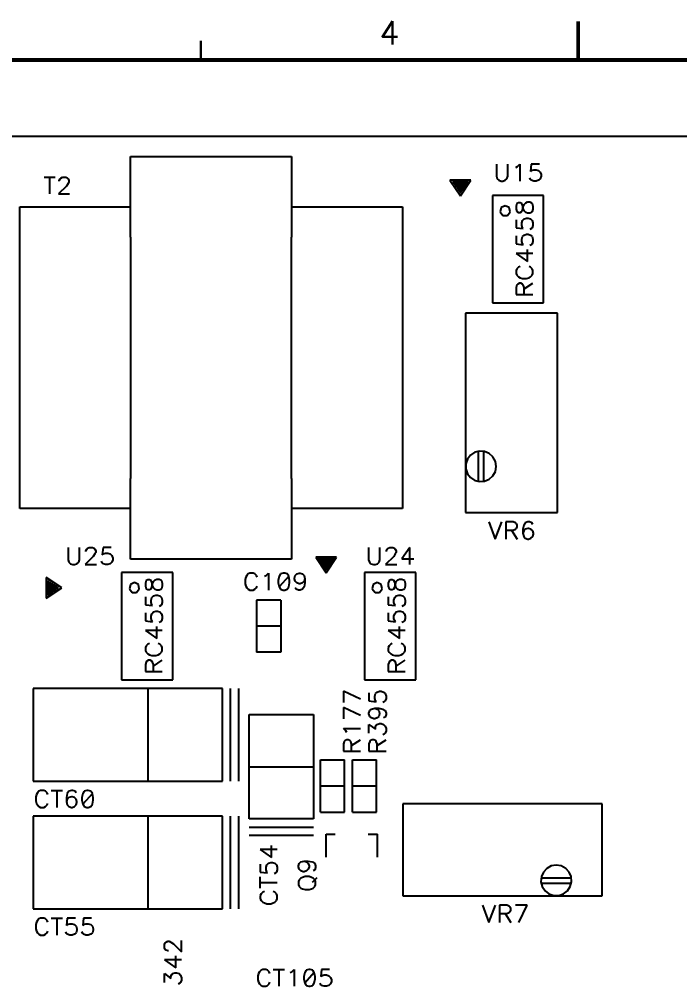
# Model space of a CAD drawing. Extents: x 295 to 953, y 10 to 290.
# Drawn here: x 614.8 to 700.1, y 165.2 to 290.2 of the extents above; entities that cross this region are included whole.
import ezdxf
from ezdxf.enums import TextEntityAlignment as Align

# ---------------------------------------------------------------- set-up
doc = ezdxf.new("R2010")
doc.units = 0
doc.header["$LTSCALE"] = 5
doc.header["$MEASUREMENT"] = 0
doc.layers.get('0').update_dxf_attribs({"linetype": 'CONTINUOUS', "lineweight": 25})
for name, color, linetype in [('DV-DPO-A6_TSK', 14, 'CONTINUOUS'), ('문자', 4, 'CONTINUOUS'), ('테두리', 3, 'CONTINUOUS')]:
    doc.layers.add(name, color=color, linetype=linetype)
doc.styles.get("Standard").update_dxf_attribs({"font": 'simplex.shx'})

# ---------------------------------------------------------------- blocks, each defined once
blk = doc.blocks.new('C')
at = {"layer": '테두리'}
for points, const_width in [([(210, 290), (210, 285)], 0.5), ([(161.25, 287.5), (161.25, 285)], 0.3), ([(15, 285), (15, 15), (405, 15), (405, 285), (15, 285)], 0.5)]:
    blk.add_lwpolyline(points, dxfattribs=dict(at, const_width=const_width))
at = {"layer": '문자'}
blk.add_text('4', height=3, dxfattribs=at).set_placement((185.62, 288.5), align=Align.MIDDLE)

msp = doc.modelspace()

# ---------------------------------------------------------------- linework, layer by layer
at = {"layer": 'DV-DPO-A6_TSK', "color": 7}
for p, q in [((843.88, 275.1), (529.28, 275.1)), ((629.17, 272.53), (649.96, 272.53)), ((629.17, 262.13), (629.17, 272.53)), ((649.96, 272.53), (649.96, 262.13)), ((676.41, 271.56), (676.41, 269.98)), ((677.88, 269.98), (677.88, 271.56)), ((679.14, 271.24), (679.45, 271.56)), ((679.45, 271.56), (679.45, 269.35)), ((680.92, 271.56), (680.82, 270.61)), ((681.97, 271.56), (680.92, 271.56)), ((678.93, 271.13), (679.14, 271.24)), ((680.82, 270.61), (680.92, 270.72)), ((680.92, 270.72), (681.23, 270.82)), ((681.23, 270.82), (681.55, 270.82)), ((681.55, 270.82), (681.86, 270.72)), ((681.86, 270.72), (682.07, 270.51)), ((682.07, 270.51), (682.18, 270.19)), ((682.18, 270.19), (682.18, 269.98)), ((618, 269.86), (619.45, 269.86)), ((618.72, 269.86), (618.72, 267.69)), ((619.96, 269.44), (620.06, 269.65)), ((619.96, 269.34), (619.96, 269.44)), ((620.06, 269.65), (620.17, 269.75)), ((620.17, 269.75), (620.37, 269.86)), ((620.37, 269.86), (620.79, 269.86)), ((620.79, 269.86), (620.99, 269.75)), ((621.1, 269.03), (620.89, 268.72)), ((620.99, 269.75), (621.1, 269.65)), ((621.1, 269.65), (621.2, 269.44)), ((621.2, 269.24), (621.1, 269.03)), ((621.2, 269.44), (621.2, 269.24)), ((673.11, 269.48), (670.42, 269.48)), ((670.42, 269.48), (671.76, 267.47)), ((670.74, 269.29), (672.78, 269.29)), ((670.85, 269.14), (672.68, 269.14)), ((670.95, 268.99), (672.58, 268.99)), ((671.76, 267.47), (673.11, 269.48)), ((676.41, 269.98), (676.52, 269.67)), ((676.52, 269.67), (676.72, 269.46)), ((676.72, 269.46), (677.04, 269.35)), ((677.04, 269.35), (677.25, 269.35)), ((677.25, 269.35), (677.56, 269.46)), ((677.56, 269.46), (677.77, 269.67)), ((677.77, 269.67), (677.88, 269.98)), ((680.82, 269.56), (680.71, 269.77)), ((680.92, 269.46), (680.82, 269.56)), ((681.23, 269.35), (680.92, 269.46)), ((681.55, 269.35), (681.23, 269.35)), ((681.86, 269.46), (681.55, 269.35)), ((682.07, 269.67), (681.86, 269.46)), ((682.18, 269.98), (682.07, 269.67)), ((620.89, 268.72), (619.86, 267.69)), ((619.86, 267.69), (621.3, 267.69)), ((671.05, 268.84), (672.47, 268.84)), ((671.15, 268.68), (672.37, 268.68)), ((671.25, 268.53), (672.27, 268.53)), ((671.36, 268.38), (672.17, 268.38)), ((671.45, 268.23), (672.07, 268.23)), ((671.56, 268.08), (671.96, 268.08)), ((671.66, 267.92), (671.86, 267.92)), ((675.89, 267.5), (675.89, 255.61)), ((682.5, 267.5), (675.89, 267.5)), ((679.06, 266.45), (678.96, 266.13)), ((679.27, 266.55), (679.06, 266.45)), ((679.48, 266.55), (679.27, 266.55)), ((679.69, 266.45), (679.48, 266.55)), ((679.8, 266.24), (679.69, 266.45)), ((680, 266.35), (680.21, 266.55)), ((680.21, 266.55), (680.42, 266.66)), ((680.42, 266.66), (680.73, 266.66)), ((680.73, 266.66), (680.94, 266.55)), ((680.94, 266.55), (681.04, 266.45)), ((681.04, 266.45), (681.14, 266.13)), ((682.5, 253.63), (682.5, 267.5)), ((614.86, 266.04), (629.17, 266.04)), ((614.86, 227.04), (614.86, 266.04)), ((649.96, 266.04), (664.27, 266.04)), ((664.27, 266.04), (664.27, 227.04)), ((677.02, 265.94), (676.9, 265.38)), ((676.9, 265.38), (677.25, 264.93)), ((677.54, 266.18), (677.02, 265.94)), ((678.06, 265.94), (677.54, 266.18)), ((677.83, 264.93), (678.18, 265.38)), ((678.18, 265.38), (678.06, 265.94)), ((678.96, 266.13), (678.96, 265.72)), ((678.96, 265.72), (679.06, 265.41)), ((679.06, 265.41), (679.27, 265.3)), ((679.27, 265.3), (679.48, 265.3)), ((679.48, 265.3), (679.69, 265.41)), ((679.69, 265.41), (679.8, 265.61)), ((679.89, 265.82), (679.8, 266.24)), ((679.8, 265.61), (679.89, 266.03)), ((679.89, 266.03), (680, 266.35)), ((680, 265.51), (679.89, 265.82)), ((680.21, 265.3), (680, 265.51)), ((680.42, 265.2), (680.21, 265.3)), ((680.73, 265.2), (680.42, 265.2)), ((680.94, 265.3), (680.73, 265.2)), ((681.04, 265.41), (680.94, 265.3)), ((681.14, 265.72), (681.04, 265.41)), ((681.14, 266.13), (681.14, 265.72)), ((677.25, 264.93), (677.83, 264.93)), ((678.96, 264.37), (678.96, 263.33)), ((679.69, 263.95), (679.8, 264.27)), ((679.69, 263.64), (679.69, 263.95)), ((679.8, 264.27), (680, 264.47)), ((680, 264.47), (680.31, 264.58)), ((680.31, 264.58), (680.52, 264.58)), ((680.52, 264.58), (680.83, 264.47)), ((680.83, 264.47), (681.04, 264.27)), ((681.04, 264.27), (681.14, 263.95)), ((681.14, 263.95), (681.14, 263.64)), ((678.96, 263.33), (679.89, 263.22)), ((679.8, 263.33), (679.69, 263.64)), ((679.89, 263.22), (679.8, 263.33)), ((680.94, 263.22), (680.73, 263.12)), ((681.04, 263.33), (680.94, 263.22)), ((681.14, 263.64), (681.04, 263.33)), ((629.17, 262.13), (629.17, 230.94)), ((649.96, 230.94), (649.96, 262.13)), ((678.96, 262.28), (678.96, 261.25)), ((679.69, 261.87), (679.8, 262.18)), ((679.69, 261.56), (679.69, 261.87)), ((679.8, 261.25), (679.69, 261.56)), ((679.8, 262.18), (680, 262.39)), ((680, 262.39), (680.31, 262.5)), ((680.31, 262.5), (680.52, 262.5)), ((680.52, 262.5), (680.83, 262.39)), ((680.83, 262.39), (681.04, 262.18)), ((681.04, 262.18), (681.14, 261.87)), ((681.14, 261.56), (681.04, 261.25)), ((681.14, 261.87), (681.14, 261.56)), ((678.96, 261.25), (679.89, 261.14)), ((679.89, 261.14), (679.8, 261.25)), ((680.42, 258.96), (680.42, 260.51)), ((680.94, 261.14), (680.73, 261.04)), ((681.04, 261.25), (680.94, 261.14)), ((681.14, 260), (678.96, 260)), ((678.96, 260), (680.42, 258.96)), ((679.06, 258.02), (678.96, 257.81)), ((678.96, 257.81), (678.96, 257.4)), ((679.27, 258.23), (679.06, 258.02)), ((679.48, 258.34), (679.27, 258.23)), ((680.83, 258.23), (680.63, 258.34)), ((681.04, 258.02), (680.83, 258.23)), ((681.14, 257.81), (681.04, 258.02)), ((681.14, 257.4), (681.14, 257.81)), ((678.96, 257.4), (679.06, 257.19)), ((679.06, 257.19), (679.27, 256.98)), ((679.27, 256.98), (679.48, 256.88)), ((679.48, 256.88), (679.8, 256.77)), ((679.8, 256.77), (680.31, 256.77)), ((680.31, 256.77), (680.63, 256.88)), ((680.63, 256.88), (680.83, 256.98)), ((680.83, 256.98), (681.04, 257.19)), ((681.04, 257.19), (681.14, 257.4)), ((675.89, 255.61), (675.89, 253.63)), ((679.06, 255.94), (678.96, 255.63)), ((678.96, 255.63), (678.96, 254.69)), ((679.17, 256.04), (679.06, 255.94)), ((679.38, 256.15), (679.17, 256.04)), ((679.58, 256.15), (679.38, 256.15)), ((679.8, 256.04), (679.58, 256.15)), ((679.89, 255.94), (679.8, 256.04)), ((680, 255.63), (679.89, 255.94)), ((680, 255.42), (681.14, 256.15)), ((680, 254.69), (680, 255.63)), ((678.96, 254.69), (681.14, 254.69)), ((675.89, 253.63), (682.5, 253.63)), ((684.31, 252.31), (672.43, 252.31)), ((672.43, 252.31), (672.43, 226.56)), ((684.31, 226.56), (684.31, 252.31)), ((673.06, 233.96), (672.66, 233.45)), ((673.61, 234.32), (673.06, 233.96)), ((674.24, 234.48), (673.61, 234.32)), ((674.08, 234.48), (674.08, 230.52)), ((674.89, 234.42), (674.24, 234.48)), ((674.74, 234.48), (674.74, 230.52)), ((675.49, 234.16), (674.89, 234.42)), ((675.96, 233.72), (675.49, 234.16)), ((672.66, 233.45), (672.45, 232.83)), ((672.45, 232.83), (672.45, 232.18)), ((676.28, 233.15), (675.96, 233.72)), ((676.39, 232.5), (676.28, 233.15)), ((672.45, 232.18), (672.66, 231.56)), ((672.66, 231.56), (673.06, 231.05)), ((675.96, 231.29), (676.28, 231.86)), ((676.28, 231.86), (676.39, 232.5)), ((629.17, 220.53), (629.17, 230.94)), ((649.96, 230.94), (649.96, 220.53)), ((673.06, 231.05), (673.61, 230.69)), ((673.61, 230.69), (674.24, 230.53)), ((674.24, 230.53), (674.89, 230.58)), ((674.89, 230.58), (675.49, 230.84)), ((675.49, 230.84), (675.96, 231.29)), ((629.17, 227.04), (614.86, 227.04)), ((664.27, 227.04), (649.96, 227.04)), ((672.43, 226.56), (684.31, 226.56)), ((675.42, 225.33), (676.27, 223.12)), ((676.27, 223.12), (677.11, 225.33)), ((678.57, 225.33), (677.63, 225.33)), ((677.63, 225.33), (677.63, 223.12)), ((678.89, 225.22), (678.57, 225.33)), ((679, 225.12), (678.89, 225.22)), ((680.15, 225.22), (679.94, 224.91)), ((680.46, 225.33), (680.15, 225.22)), ((680.67, 225.33), (680.46, 225.33)), ((680.99, 225.22), (680.67, 225.33)), ((681.1, 225.01), (680.99, 225.22)), ((677.63, 224.28), (678.57, 224.28)), ((678.36, 224.28), (679.1, 223.12)), ((678.57, 224.28), (678.89, 224.38)), ((678.89, 224.38), (679, 224.49)), ((679.1, 224.91), (679, 225.12)), ((679, 224.49), (679.1, 224.7)), ((679.1, 224.7), (679.1, 224.91)), ((679.94, 224.91), (679.83, 224.38)), ((679.83, 224.38), (679.83, 223.86)), ((679.94, 224.17), (679.83, 223.86)), ((680.15, 224.38), (679.94, 224.17)), ((680.46, 224.49), (680.15, 224.38)), ((680.57, 224.49), (680.46, 224.49)), ((680.88, 224.38), (680.57, 224.49)), ((681.1, 224.17), (680.88, 224.38)), ((681.2, 223.86), (681.1, 224.17)), ((679.83, 223.86), (679.94, 223.44)), ((679.94, 223.44), (680.15, 223.23)), ((680.15, 223.23), (680.46, 223.12)), ((680.46, 223.12), (680.57, 223.12)), ((680.57, 223.12), (680.88, 223.23)), ((680.88, 223.23), (681.1, 223.44)), ((681.1, 223.44), (681.2, 223.76)), ((681.2, 223.76), (681.2, 223.86)), ((621.11, 222.03), (621.11, 220.45)), ((622.57, 220.45), (622.57, 222.03)), ((623.41, 221.6), (623.52, 221.82)), ((623.41, 221.5), (623.41, 221.6)), ((623.52, 221.82), (623.62, 221.92)), ((623.62, 221.92), (623.83, 222.03)), ((623.83, 222.03), (624.25, 222.03)), ((624.25, 222.03), (624.46, 221.92)), ((624.46, 221.92), (624.57, 221.82)), ((624.57, 221.82), (624.67, 221.6)), ((624.67, 221.6), (624.67, 221.39)), ((625.62, 222.03), (625.51, 221.08)), ((626.66, 222.03), (625.62, 222.03)), ((659.9, 222.03), (659.9, 220.45)), ((661.37, 220.45), (661.37, 222.03)), ((662.21, 221.6), (662.31, 221.82)), ((662.21, 221.5), (662.21, 221.6)), ((662.31, 221.82), (662.42, 221.92)), ((662.42, 221.92), (662.63, 222.03)), ((662.63, 222.03), (663.05, 222.03)), ((663.05, 222.03), (663.26, 221.92)), ((663.26, 221.92), (663.36, 221.82)), ((663.36, 221.82), (663.47, 221.6)), ((663.47, 221.6), (663.47, 221.39)), ((665.25, 222.03), (664.2, 220.55)), ((665.25, 219.82), (665.25, 222.03)), ((621.11, 220.45), (621.21, 220.14)), ((622.47, 220.14), (622.57, 220.45)), ((624.35, 220.87), (623.3, 219.82)), ((624.57, 221.19), (624.35, 220.87)), ((624.67, 221.39), (624.57, 221.19)), ((625.51, 220.03), (625.4, 220.24)), ((625.51, 221.08), (625.62, 221.19)), ((625.62, 221.19), (625.93, 221.29)), ((625.93, 221.29), (626.24, 221.29)), ((626.24, 221.29), (626.55, 221.19)), ((626.55, 221.19), (626.77, 220.98)), ((626.77, 220.98), (626.87, 220.66)), ((626.87, 220.45), (626.77, 220.14)), ((626.87, 220.66), (626.87, 220.45)), ((649.96, 220.53), (629.17, 220.53)), ((655.77, 220.78), (653.08, 220.78)), ((653.08, 220.78), (654.42, 218.76)), ((653.41, 220.59), (655.45, 220.59)), ((653.51, 220.44), (655.34, 220.44)), ((653.61, 220.28), (655.24, 220.28)), ((654.42, 218.76), (655.77, 220.78)), ((659.9, 220.45), (660.01, 220.14)), ((661.26, 220.14), (661.37, 220.45)), ((663.15, 220.87), (662.1, 219.82)), ((663.36, 221.19), (663.15, 220.87)), ((663.47, 221.39), (663.36, 221.19)), ((664.2, 220.55), (665.77, 220.55)), ((621.21, 220.14), (621.42, 219.93)), ((621.42, 219.93), (621.73, 219.82)), ((621.73, 219.82), (621.94, 219.82)), ((621.94, 219.82), (622.25, 219.93)), ((622.25, 219.93), (622.47, 220.14)), ((623.3, 219.82), (624.77, 219.82)), ((625.62, 219.93), (625.51, 220.03)), ((625.93, 219.82), (625.62, 219.93)), ((626.24, 219.82), (625.93, 219.82)), ((626.55, 219.93), (626.24, 219.82)), ((626.77, 220.14), (626.55, 219.93)), ((653.72, 220.13), (655.14, 220.13)), ((653.82, 219.98), (655.04, 219.98)), ((653.91, 219.83), (654.94, 219.83)), ((654.02, 219.68), (654.83, 219.68)), ((654.12, 219.52), (654.73, 219.52)), ((654.22, 219.37), (654.63, 219.37)), ((654.32, 219.22), (654.53, 219.22)), ((660.01, 220.14), (660.21, 219.93)), ((660.21, 219.93), (660.53, 219.82)), ((660.53, 219.82), (660.74, 219.82)), ((660.74, 219.82), (661.05, 219.93)), ((661.05, 219.93), (661.26, 220.14)), ((662.1, 219.82), (663.57, 219.82)), ((618.27, 218.16), (618.27, 215.48)), ((620.28, 216.82), (618.27, 218.16)), ((618.44, 217.84), (618.46, 217.84)), ((618.44, 217.68), (618.7, 217.68)), ((628.01, 218.8), (628.01, 206.91)), ((634.62, 218.8), (628.01, 218.8)), ((631.18, 217.74), (631.08, 217.43)), ((631.39, 217.85), (631.18, 217.74)), ((631.6, 217.85), (631.39, 217.85)), ((631.81, 217.74), (631.6, 217.85)), ((631.92, 217.54), (631.81, 217.74)), ((632.12, 217.64), (632.33, 217.85)), ((632.33, 217.85), (632.54, 217.95)), ((632.54, 217.95), (632.85, 217.95)), ((632.85, 217.95), (633.06, 217.85)), ((633.06, 217.85), (633.16, 217.74)), ((633.16, 217.74), (633.26, 217.43)), ((634.62, 204.93), (634.62, 218.8)), ((644.06, 218.19), (643.96, 217.87)), ((643.96, 217.87), (643.96, 217.35)), ((644.17, 218.4), (644.06, 218.19)), ((644.37, 218.61), (644.17, 218.4)), ((644.58, 218.71), (644.37, 218.61)), ((645, 218.71), (644.58, 218.71)), ((645.21, 218.61), (645, 218.71)), ((645.42, 218.4), (645.21, 218.61)), ((645.52, 218.19), (645.42, 218.4)), ((646.46, 218.3), (646.67, 218.4)), ((646.67, 218.4), (646.99, 218.71)), ((646.99, 218.71), (646.99, 216.52)), ((648.35, 218.3), (648.24, 217.77)), ((648.24, 217.77), (648.24, 217.46)), ((648.55, 218.61), (648.35, 218.3)), ((649.6, 218.3), (648.35, 216.94)), ((648.87, 218.71), (648.55, 218.61)), ((649.07, 218.71), (648.87, 218.71)), ((649.39, 218.61), (649.07, 218.71)), ((649.6, 218.3), (649.39, 218.61)), ((649.7, 217.77), (649.6, 218.3)), ((649.7, 217.46), (649.7, 217.77)), ((650.33, 218.08), (650.43, 218.4)), ((650.33, 217.98), (650.33, 218.08)), ((650.43, 217.67), (650.33, 217.98)), ((650.43, 218.4), (650.65, 218.61)), ((650.65, 217.46), (650.43, 217.67)), ((650.65, 218.61), (650.96, 218.71)), ((650.96, 218.71), (651.06, 218.71)), ((651.06, 218.71), (651.37, 218.61)), ((651.37, 218.61), (651.58, 218.4)), ((651.58, 217.67), (651.37, 217.46)), ((651.58, 218.4), (651.69, 217.98)), ((651.69, 217.98), (651.58, 217.67)), ((651.69, 217.98), (651.69, 217.46)), ((659.38, 218.8), (659.38, 206.91)), ((665.99, 218.8), (659.38, 218.8)), ((662.55, 217.74), (662.45, 217.43)), ((662.76, 217.85), (662.55, 217.74)), ((662.97, 217.85), (662.76, 217.85)), ((663.18, 217.74), (662.97, 217.85)), ((663.29, 217.54), (663.18, 217.74)), ((663.49, 217.64), (663.7, 217.85)), ((663.7, 217.85), (663.91, 217.95)), ((663.91, 217.95), (664.22, 217.95)), ((664.22, 217.95), (664.43, 217.85)), ((664.43, 217.85), (664.53, 217.74)), ((664.53, 217.74), (664.63, 217.43)), ((665.99, 204.93), (665.99, 218.8)), ((618.27, 215.48), (620.28, 216.82)), ((618.44, 217.52), (618.93, 217.52)), ((618.44, 217.36), (619.16, 217.36)), ((618.44, 217.21), (619.4, 217.21)), ((618.44, 217.05), (619.64, 217.05)), ((618.44, 216.89), (619.88, 216.89)), ((618.44, 216.73), (619.86, 216.73)), ((618.44, 216.57), (619.62, 216.57)), ((618.44, 216.41), (619.38, 216.41)), ((629.14, 217.23), (629.02, 216.67)), ((629.02, 216.67), (629.37, 216.22)), ((629.66, 217.48), (629.14, 217.23)), ((630.18, 217.23), (629.66, 217.48)), ((629.95, 216.22), (630.3, 216.67)), ((630.3, 216.67), (630.18, 217.23)), ((631.08, 217.43), (631.08, 217.01)), ((631.08, 217.01), (631.18, 216.7)), ((631.18, 216.7), (631.39, 216.6)), ((631.39, 216.6), (631.6, 216.6)), ((631.6, 216.6), (631.81, 216.7)), ((631.81, 216.7), (631.92, 216.91)), ((632.02, 217.12), (631.92, 217.54)), ((631.92, 216.91), (632.02, 217.32)), ((632.02, 217.32), (632.12, 217.64)), ((632.12, 216.81), (632.02, 217.12)), ((632.33, 216.6), (632.12, 216.81)), ((632.54, 216.49), (632.33, 216.6)), ((632.85, 216.49), (632.54, 216.49)), ((633.06, 216.6), (632.85, 216.49)), ((633.16, 216.7), (633.06, 216.6)), ((633.26, 217.01), (633.16, 216.7)), ((633.26, 217.43), (633.26, 217.01)), ((643.96, 217.35), (644.06, 217.04)), ((644.06, 217.04), (644.17, 216.83)), ((644.17, 216.83), (644.37, 216.62)), ((644.37, 216.62), (644.58, 216.52)), ((644.58, 216.52), (645, 216.52)), ((645, 216.52), (645.21, 216.62)), ((645.21, 216.62), (645.42, 216.83)), ((645.42, 216.83), (645.52, 217.04)), ((648.24, 217.46), (648.35, 216.94)), ((648.35, 216.94), (648.55, 216.62)), ((648.55, 216.62), (648.87, 216.52)), ((648.87, 216.52), (649.07, 216.52)), ((649.07, 216.52), (649.39, 216.62)), ((649.39, 216.62), (649.6, 216.94)), ((649.6, 216.94), (649.7, 217.46)), ((650.54, 216.62), (650.43, 216.83)), ((650.85, 216.52), (650.54, 216.62)), ((650.96, 217.35), (650.65, 217.46)), ((651.06, 216.52), (650.85, 216.52)), ((651.06, 217.35), (650.96, 217.35)), ((651.37, 217.46), (651.06, 217.35)), ((651.37, 216.62), (651.06, 216.52)), ((651.58, 216.94), (651.37, 216.62)), ((651.69, 217.46), (651.58, 216.94)), ((660.51, 217.23), (660.39, 216.67)), ((660.39, 216.67), (660.74, 216.22)), ((661.03, 217.48), (660.51, 217.23)), ((661.55, 217.23), (661.03, 217.48)), ((661.32, 216.22), (661.67, 216.67)), ((661.67, 216.67), (661.55, 217.23)), ((662.45, 217.43), (662.45, 217.01)), ((662.45, 217.01), (662.55, 216.7)), ((662.55, 216.7), (662.76, 216.6)), ((662.76, 216.6), (662.97, 216.6)), ((662.97, 216.6), (663.18, 216.7)), ((663.18, 216.7), (663.29, 216.91)), ((663.38, 217.12), (663.29, 217.54)), ((663.29, 216.91), (663.38, 217.32)), ((663.38, 217.32), (663.49, 217.64)), ((663.49, 216.81), (663.38, 217.12)), ((663.7, 216.6), (663.49, 216.81)), ((663.91, 216.49), (663.7, 216.6)), ((664.22, 216.49), (663.91, 216.49)), ((664.43, 216.6), (664.22, 216.49)), ((664.53, 216.7), (664.43, 216.6)), ((664.63, 217.01), (664.53, 216.7)), ((664.63, 217.43), (664.63, 217.01)), ((618.44, 216.25), (619.14, 216.25)), ((618.44, 216.1), (618.91, 216.1)), ((618.44, 215.94), (618.67, 215.94)), ((629.37, 216.22), (629.95, 216.22)), ((631.08, 215.66), (631.08, 214.62)), ((631.81, 215.24), (631.92, 215.56)), ((631.81, 214.93), (631.81, 215.24)), ((631.92, 215.56), (632.12, 215.77)), ((632.12, 215.77), (632.43, 215.87)), ((632.43, 215.87), (632.64, 215.87)), ((632.64, 215.87), (632.95, 215.77)), ((632.95, 215.77), (633.16, 215.56)), ((633.16, 215.56), (633.26, 215.24)), ((633.26, 215.24), (633.26, 214.93)), ((645.43, 215.24), (645.43, 208.48)), ((648.56, 215.24), (645.43, 215.24)), ((648.56, 215.24), (648.56, 208.48)), ((660.74, 216.22), (661.32, 216.22)), ((662.45, 215.66), (662.45, 214.62)), ((663.18, 215.24), (663.29, 215.56)), ((663.18, 214.93), (663.18, 215.24)), ((663.29, 215.56), (663.49, 215.77)), ((663.49, 215.77), (663.8, 215.87)), ((663.8, 215.87), (664.01, 215.87)), ((664.01, 215.87), (664.32, 215.77)), ((664.32, 215.77), (664.53, 215.56)), ((664.53, 215.56), (664.63, 215.24)), ((664.63, 215.24), (664.63, 214.93)), ((631.08, 214.62), (632.02, 214.52)), ((631.92, 214.62), (631.81, 214.93)), ((632.02, 214.52), (631.92, 214.62)), ((633.06, 214.52), (632.85, 214.41)), ((633.16, 214.62), (633.06, 214.52)), ((633.26, 214.93), (633.16, 214.62)), ((662.45, 214.62), (663.38, 214.52)), ((663.29, 214.62), (663.18, 214.93)), ((663.38, 214.52), (663.29, 214.62)), ((664.43, 214.52), (664.22, 214.41)), ((664.53, 214.62), (664.43, 214.52)), ((664.63, 214.93), (664.53, 214.62)), ((631.08, 213.58), (631.08, 212.54)), ((631.81, 213.16), (631.92, 213.47)), ((631.81, 212.85), (631.81, 213.16)), ((631.92, 212.54), (631.81, 212.85)), ((631.92, 213.47), (632.12, 213.69)), ((632.12, 213.69), (632.43, 213.79)), ((632.43, 213.79), (632.64, 213.79)), ((632.64, 213.79), (632.95, 213.69)), ((632.95, 213.69), (633.16, 213.47)), ((633.16, 213.47), (633.26, 213.16)), ((633.26, 212.85), (633.16, 212.54)), ((633.26, 213.16), (633.26, 212.85)), ((662.45, 213.58), (662.45, 212.54)), ((663.18, 213.16), (663.29, 213.47)), ((663.18, 212.85), (663.18, 213.16)), ((663.29, 212.54), (663.18, 212.85)), ((663.29, 213.47), (663.49, 213.69)), ((663.49, 213.69), (663.8, 213.79)), ((663.8, 213.79), (664.01, 213.79)), ((664.01, 213.79), (664.32, 213.69)), ((664.32, 213.69), (664.53, 213.47)), ((664.53, 213.47), (664.63, 213.16)), ((664.63, 212.85), (664.53, 212.54)), ((664.63, 213.16), (664.63, 212.85)), ((631.08, 212.54), (632.02, 212.44)), ((632.02, 212.44), (631.92, 212.54)), ((632.54, 210.25), (632.54, 211.81)), ((633.06, 212.44), (632.85, 212.33)), ((633.16, 212.54), (633.06, 212.44)), ((648.56, 211.86), (645.43, 211.86)), ((662.45, 212.54), (663.38, 212.44)), ((663.38, 212.44), (663.29, 212.54)), ((663.91, 210.25), (663.91, 211.81)), ((664.43, 212.44), (664.22, 212.33)), ((664.53, 212.54), (664.43, 212.44)), ((633.26, 211.3), (631.08, 211.3)), ((631.08, 211.3), (632.54, 210.25)), ((664.63, 211.3), (662.45, 211.3)), ((662.45, 211.3), (663.91, 210.25)), ((631.18, 209.31), (631.08, 209.11)), ((631.08, 209.11), (631.08, 208.69)), ((631.39, 209.53), (631.18, 209.31)), ((631.6, 209.63), (631.39, 209.53)), ((632.95, 209.53), (632.75, 209.63)), ((633.16, 209.31), (632.95, 209.53)), ((633.26, 209.11), (633.16, 209.31)), ((633.26, 208.69), (633.26, 209.11)), ((662.55, 209.31), (662.45, 209.11)), ((662.45, 209.11), (662.45, 208.69)), ((662.76, 209.53), (662.55, 209.31)), ((662.97, 209.63), (662.76, 209.53)), ((664.32, 209.53), (664.12, 209.63)), ((664.53, 209.31), (664.32, 209.53)), ((664.63, 209.11), (664.53, 209.31)), ((664.63, 208.69), (664.63, 209.11)), ((631.08, 208.69), (631.18, 208.48)), ((631.18, 208.48), (631.39, 208.28)), ((631.39, 208.28), (631.6, 208.17)), ((631.6, 208.17), (631.92, 208.07)), ((631.92, 208.07), (632.43, 208.07)), ((632.43, 208.07), (632.75, 208.17)), ((632.75, 208.17), (632.95, 208.28)), ((632.95, 208.28), (633.16, 208.48)), ((633.16, 208.48), (633.26, 208.69)), ((648.56, 208.48), (645.43, 208.48)), ((662.45, 208.69), (662.55, 208.48)), ((662.55, 208.48), (662.76, 208.28)), ((662.76, 208.28), (662.97, 208.17)), ((662.97, 208.17), (663.29, 208.07)), ((663.29, 208.07), (663.8, 208.07)), ((663.8, 208.07), (664.12, 208.17)), ((664.12, 208.17), (664.32, 208.28)), ((664.32, 208.28), (664.53, 208.48)), ((664.53, 208.48), (664.63, 208.69)), ((628.01, 206.91), (628.01, 204.93)), ((631.18, 207.23), (631.08, 206.92)), ((631.08, 206.92), (631.08, 205.99)), ((631.29, 207.34), (631.18, 207.23)), ((631.5, 207.45), (631.29, 207.34)), ((631.7, 207.45), (631.5, 207.45)), ((631.92, 207.34), (631.7, 207.45)), ((632.02, 207.23), (631.92, 207.34)), ((632.12, 206.92), (632.02, 207.23)), ((632.12, 206.71), (633.26, 207.45)), ((632.12, 205.99), (632.12, 206.92)), ((659.38, 206.91), (659.38, 204.93)), ((662.55, 207.23), (662.45, 206.92)), ((662.45, 206.92), (662.45, 205.99)), ((662.66, 207.34), (662.55, 207.23)), ((662.87, 207.45), (662.66, 207.34)), ((663.07, 207.45), (662.87, 207.45)), ((663.29, 207.34), (663.07, 207.45)), ((663.38, 207.23), (663.29, 207.34)), ((663.49, 206.92), (663.38, 207.23)), ((663.49, 206.71), (664.63, 207.45)), ((663.49, 205.99), (663.49, 206.92)), ((631.08, 205.99), (633.26, 205.99)), ((662.45, 205.99), (664.63, 205.99)), ((628.01, 204.93), (634.62, 204.93)), ((659.38, 204.93), (665.99, 204.93)), ((641.06, 203.81), (616.61, 203.81)), ((616.61, 203.81), (616.61, 191.85)), ((631.43, 191.85), (631.43, 203.81)), ((641.06, 191.85), (641.06, 203.81)), ((642.09, 191.85), (642.09, 203.81)), ((643.14, 191.85), (643.14, 203.81)), ((658.85, 202.41), (656.66, 203.45)), ((656.66, 203.45), (656.66, 201.99)), ((659.96, 203.25), (659.96, 202.2)), ((660.7, 202.83), (660.8, 203.14)), ((660.7, 202.51), (660.7, 202.83)), ((660.8, 203.14), (661.01, 203.35)), ((661.01, 203.35), (661.32, 203.45)), ((661.32, 203.45), (661.53, 203.45)), ((661.53, 203.45), (661.85, 203.35)), ((661.85, 203.35), (662.05, 203.14)), ((662.05, 203.14), (662.16, 202.83)), ((662.16, 202.83), (662.16, 202.51)), ((659.96, 202.2), (660.9, 202.1)), ((660.8, 202.2), (660.7, 202.51)), ((660.9, 202.1), (660.8, 202.2)), ((661.94, 202.1), (661.74, 201.99)), ((662.05, 202.2), (661.94, 202.1)), ((662.16, 202.51), (662.05, 202.2)), ((644.49, 186.95), (644.49, 200.46)), ((644.49, 200.46), (652.8, 200.46)), ((652.8, 200.46), (652.8, 186.95)), ((658.85, 200.32), (656.66, 201.36)), ((656.66, 201.36), (656.66, 199.9)), ((659.96, 200.63), (660.07, 200.95)), ((659.96, 200.52), (659.96, 200.63)), ((660.07, 200.21), (659.96, 200.52)), ((660.07, 200.95), (660.27, 201.15)), ((660.27, 200), (660.07, 200.21)), ((660.27, 201.15), (660.7, 201.26)), ((660.7, 201.26), (661.01, 201.15)), ((660.7, 201.26), (661.22, 201.26)), ((661.01, 201.15), (661.22, 200.95)), ((661.22, 200.21), (661.01, 200)), ((661.22, 201.26), (661.74, 201.15)), ((661.22, 200.95), (661.32, 200.63)), ((661.32, 200.52), (661.22, 200.21)), ((661.32, 200.63), (661.32, 200.52)), ((661.74, 201.15), (662.05, 200.95)), ((662.05, 200.95), (662.16, 200.63)), ((662.16, 200.43), (662.05, 200.11)), ((662.16, 200.63), (662.16, 200.43)), ((659.96, 198.02), (659.96, 199.17)), ((659.96, 199.17), (660.8, 198.54)), ((660.59, 199.9), (660.27, 200)), ((660.7, 199.9), (660.59, 199.9)), ((661.01, 200), (660.7, 199.9)), ((660.8, 198.85), (660.9, 199.06)), ((660.9, 199.06), (661.01, 199.17)), ((661.01, 199.17), (661.32, 199.28)), ((661.32, 199.28), (661.53, 199.28)), ((661.53, 199.28), (661.85, 199.17)), ((662.05, 200.11), (661.85, 200)), ((661.85, 199.17), (662.05, 198.96)), ((662.05, 198.96), (662.16, 198.65)), ((656.97, 198.33), (656.66, 198.65)), ((656.66, 198.65), (658.85, 198.65)), ((657.08, 198.13), (656.97, 198.33)), ((660.8, 198.54), (660.8, 198.85)), ((661.94, 197.92), (661.74, 197.81)), ((662.05, 198.02), (661.94, 197.92)), ((662.16, 198.33), (662.05, 198.02)), ((662.16, 198.65), (662.16, 198.33)), ((656.77, 196.98), (656.66, 196.66)), ((656.66, 196.66), (656.66, 195.72)), ((656.87, 197.08), (656.77, 196.98)), ((657.08, 197.18), (656.87, 197.08)), ((657.29, 197.18), (657.08, 197.18)), ((657.49, 197.08), (657.29, 197.18)), ((657.6, 196.98), (657.49, 197.08)), ((657.7, 196.66), (657.6, 196.98)), ((657.7, 196.45), (658.85, 197.18)), ((657.7, 195.72), (657.7, 196.66)), ((660.07, 196.98), (659.96, 196.66)), ((659.96, 196.66), (659.96, 195.72)), ((660.17, 197.08), (660.07, 196.98)), ((660.38, 197.18), (660.17, 197.08)), ((660.59, 197.18), (660.38, 197.18)), ((660.8, 197.08), (660.59, 197.18)), ((660.9, 196.98), (660.8, 197.08)), ((661.01, 196.66), (660.9, 196.98)), ((661.01, 196.45), (662.16, 197.18)), ((661.01, 195.72), (661.01, 196.66)), ((656.66, 195.72), (658.85, 195.72)), ((659.96, 195.72), (662.16, 195.72)), ((653.69, 187.84), (653.69, 194.61)), ((653.69, 194.61), (656.81, 194.61)), ((656.81, 187.84), (656.81, 194.61)), ((657.82, 187.84), (657.82, 194.61)), ((657.82, 194.61), (660.94, 194.61)), ((660.94, 187.84), (660.94, 194.61)), ((644.49, 193.7), (652.8, 193.7)), ((616.61, 191.85), (641.06, 191.85)), ((617.13, 190.33), (617.02, 190.12)), ((617.34, 190.54), (617.13, 190.33)), ((617.55, 190.64), (617.34, 190.54)), ((617.97, 190.64), (617.55, 190.64)), ((618.17, 190.54), (617.97, 190.64)), ((618.38, 190.33), (618.17, 190.54)), ((618.49, 190.12), (618.38, 190.33)), ((618.91, 190.64), (620.37, 190.64)), ((619.64, 190.64), (619.64, 188.45)), ((621, 190.23), (620.89, 189.71)), ((621.2, 190.54), (621, 190.23)), ((621.52, 190.64), (621.2, 190.54)), ((621.73, 190.64), (621.52, 190.64)), ((622.04, 190.54), (621.73, 190.64)), ((622.15, 190.33), (622.04, 190.54)), ((622.99, 190.23), (622.88, 189.71)), ((623.19, 190.54), (622.99, 190.23)), ((624.24, 190.23), (622.99, 188.87)), ((623.51, 190.64), (623.19, 190.54)), ((623.71, 190.64), (623.51, 190.64)), ((624.03, 190.54), (623.71, 190.64)), ((624.24, 190.23), (624.03, 190.54)), ((624.34, 189.71), (624.24, 190.23)), ((653.69, 191.23), (656.81, 191.23)), ((657.82, 191.23), (660.94, 191.23)), ((617.02, 190.12), (616.92, 189.81)), ((616.92, 189.81), (616.92, 189.29)), ((616.92, 189.29), (617.02, 188.97)), ((617.02, 188.97), (617.13, 188.76)), ((618.38, 188.76), (618.49, 188.97)), ((620.89, 189.71), (620.89, 189.19)), ((621, 189.5), (620.89, 189.19)), ((620.89, 189.19), (621, 188.76)), ((621.2, 189.71), (621, 189.5)), ((621.52, 189.81), (621.2, 189.71)), ((621.63, 189.81), (621.52, 189.81)), ((621.94, 189.71), (621.63, 189.81)), ((622.15, 189.5), (621.94, 189.71)), ((622.25, 189.19), (622.15, 189.5)), ((622.15, 188.76), (622.25, 189.08)), ((622.25, 189.08), (622.25, 189.19)), ((622.88, 189.71), (622.88, 189.39)), ((622.88, 189.39), (622.99, 188.87)), ((624.24, 188.87), (624.34, 189.39)), ((624.34, 189.39), (624.34, 189.71)), ((664.34, 188.91), (664.34, 177.03)), ((690.09, 188.91), (664.34, 188.91)), ((690.09, 177.03), (690.09, 188.91)), ((617.13, 188.76), (617.34, 188.56)), ((617.34, 188.56), (617.55, 188.45)), ((617.55, 188.45), (617.97, 188.45)), ((617.97, 188.45), (618.17, 188.56)), ((618.17, 188.56), (618.38, 188.76)), ((621, 188.76), (621.2, 188.56)), ((621.2, 188.56), (621.52, 188.45)), ((621.52, 188.45), (621.63, 188.45)), ((621.63, 188.45), (621.94, 188.56)), ((621.94, 188.56), (622.15, 188.76)), ((622.99, 188.87), (623.19, 188.56)), ((623.19, 188.56), (623.51, 188.45)), ((623.51, 188.45), (623.71, 188.45)), ((623.71, 188.45), (624.03, 188.56)), ((624.03, 188.56), (624.24, 188.87)), ((653.69, 187.84), (656.81, 187.84)), ((657.82, 187.84), (660.94, 187.84)), ((641.06, 187.3), (616.61, 187.3)), ((616.61, 187.3), (616.61, 175.34)), ((631.43, 175.34), (631.43, 187.3)), ((641.06, 175.34), (641.06, 187.3)), ((642.09, 175.34), (642.09, 187.3)), ((643.14, 175.34), (643.14, 187.3)), ((652.8, 186.95), (644.49, 186.95)), ((644.49, 185.9), (652.8, 185.9)), ((644.49, 184.87), (652.8, 184.87)), ((654.42, 182.02), (654.42, 185)), ((654.42, 185), (655.58, 185)), ((659.87, 185), (661.04, 185)), ((661.04, 182.02), (661.04, 185)), ((648.12, 183.02), (645.92, 183.02)), ((645.92, 183.02), (647.39, 181.97)), ((647.39, 181.97), (647.39, 183.54)), ((650.96, 181.2), (651.17, 181.41)), ((651.17, 181.41), (651.59, 181.52)), ((651.59, 181.52), (651.91, 181.41)), ((651.59, 181.52), (652.12, 181.52)), ((651.91, 181.41), (652.12, 181.2)), ((652.12, 181.52), (652.65, 181.41)), ((652.65, 181.41), (652.96, 181.2)), ((645.92, 181.13), (645.92, 180.09)), ((646.66, 180.72), (646.76, 181.03)), ((646.66, 180.4), (646.66, 180.72)), ((646.76, 180.09), (646.66, 180.4)), ((646.76, 181.03), (646.97, 181.24)), ((646.97, 181.24), (647.28, 181.35)), ((647.28, 181.35), (647.5, 181.35)), ((647.5, 181.35), (647.81, 181.24)), ((647.81, 181.24), (648.02, 181.03)), ((648.02, 181.03), (648.12, 180.72)), ((648.12, 180.4), (648.02, 180.09)), ((648.12, 180.72), (648.12, 180.4)), ((650.85, 180.88), (650.96, 181.2)), ((650.85, 180.78), (650.85, 180.88)), ((650.96, 180.46), (650.85, 180.78)), ((651.17, 180.25), (650.96, 180.46)), ((651.48, 180.14), (651.17, 180.25)), ((651.59, 180.14), (651.48, 180.14)), ((651.91, 180.25), (651.59, 180.14)), ((652.12, 180.46), (651.91, 180.25)), ((652.12, 181.2), (652.22, 180.88)), ((652.22, 180.78), (652.12, 180.46)), ((652.22, 180.88), (652.22, 180.78)), ((652.96, 180.36), (652.75, 180.25)), ((652.96, 181.2), (653.07, 180.88)), ((653.07, 180.67), (652.96, 180.36)), ((653.07, 180.88), (653.07, 180.67)), ((682.93, 180.57), (682.48, 180.09)), ((683.5, 180.88), (682.93, 180.57)), ((684.15, 180.99), (683.5, 180.88)), ((684.79, 180.88), (684.15, 180.99)), ((685.36, 180.57), (684.79, 180.88)), ((685.8, 180.09), (685.36, 180.57)), ((645.92, 180.09), (646.87, 179.99)), ((645.92, 178), (645.92, 179.46)), ((646.87, 179.99), (646.76, 180.09)), ((647.91, 179.99), (647.71, 179.88)), ((648.02, 180.09), (647.91, 179.99)), ((650.96, 179.09), (650.85, 178.88)), ((650.85, 178.88), (650.85, 178.45)), ((651.17, 179.3), (650.96, 179.09)), ((651.38, 179.4), (651.17, 179.3)), ((651.7, 179.51), (651.38, 179.4)), ((652.22, 179.51), (651.7, 179.51)), ((652.54, 179.4), (652.22, 179.51)), ((652.75, 179.3), (652.54, 179.4)), ((652.65, 178.77), (653.28, 179.4)), ((652.96, 179.09), (652.75, 179.3)), ((653.07, 178.88), (652.96, 179.09)), ((653.07, 178.45), (653.07, 178.88)), ((682.23, 179.5), (682.17, 178.85)), ((682.17, 179.34), (686.13, 179.34)), ((682.48, 180.09), (682.23, 179.5)), ((686.06, 179.5), (685.8, 180.09)), ((686.12, 178.85), (686.06, 179.5)), ((645.92, 178.73), (648.12, 178.73)), ((650.85, 178.45), (650.96, 178.24)), ((650.96, 178.24), (651.17, 178.03)), ((651.17, 178.03), (651.38, 177.93)), ((651.38, 177.93), (651.7, 177.82)), ((651.7, 177.82), (652.22, 177.82)), ((652.22, 177.82), (652.54, 177.93)), ((652.54, 177.93), (652.75, 178.03)), ((652.75, 178.03), (652.96, 178.24)), ((652.96, 178.24), (653.07, 178.45)), ((682.17, 178.85), (682.33, 178.22)), ((682.17, 178.68), (686.13, 178.68)), ((682.33, 178.22), (682.69, 177.67)), ((682.69, 177.67), (683.2, 177.26)), ((685.09, 177.26), (685.6, 177.67)), ((685.6, 177.67), (685.96, 178.22)), ((685.96, 178.22), (686.12, 178.85)), ((646.03, 177.26), (645.92, 177.06)), ((645.92, 177.06), (645.92, 176.64)), ((645.92, 176.64), (646.03, 176.43)), ((646.24, 177.48), (646.03, 177.26)), ((646.03, 176.43), (646.24, 176.22)), ((646.45, 177.58), (646.24, 177.48)), ((647.81, 177.48), (647.6, 177.58)), ((648.02, 177.26), (647.81, 177.48)), ((647.81, 176.22), (648.02, 176.43)), ((648.12, 177.06), (648.02, 177.26)), ((648.02, 176.43), (648.12, 176.64)), ((648.12, 176.64), (648.12, 177.06)), ((664.34, 177.03), (690.09, 177.03)), ((683.2, 177.26), (683.82, 177.05)), ((683.82, 177.05), (684.47, 177.05)), ((684.47, 177.05), (685.09, 177.26)), ((616.61, 175.34), (641.06, 175.34)), ((646.24, 176.22), (646.45, 176.12)), ((646.45, 176.12), (646.76, 176.01)), ((646.76, 176.01), (647.28, 176.01)), ((647.28, 176.01), (647.6, 176.12)), ((647.6, 176.12), (647.81, 176.22)), ((674.6, 175.8), (675.44, 173.59)), ((675.44, 173.59), (676.28, 175.8)), ((677.75, 175.8), (676.8, 175.8)), ((676.8, 175.8), (676.8, 173.59)), ((678.06, 175.69), (677.75, 175.8)), ((678.17, 175.59), (678.06, 175.69)), ((678.28, 175.38), (678.17, 175.59)), ((678.17, 174.96), (678.28, 175.17)), ((678.28, 175.17), (678.28, 175.38)), ((680.38, 175.8), (678.9, 175.8)), ((679.33, 173.59), (680.38, 175.8)), ((617.34, 174.03), (617.13, 173.82)), ((617.55, 174.13), (617.34, 174.03)), ((617.97, 174.13), (617.55, 174.13)), ((618.17, 174.03), (617.97, 174.13)), ((618.38, 173.82), (618.17, 174.03)), ((618.91, 174.13), (620.37, 174.13)), ((619.64, 174.13), (619.64, 171.94)), ((621, 174.13), (620.89, 173.2)), ((622.04, 174.13), (621, 174.13)), ((623.09, 174.13), (622.99, 173.2)), ((624.14, 174.13), (623.09, 174.13)), ((676.8, 174.75), (677.75, 174.75)), ((677.54, 174.75), (678.28, 173.59)), ((677.75, 174.75), (678.06, 174.85)), ((678.06, 174.85), (678.17, 174.96)), ((617.02, 173.61), (616.92, 173.3)), ((616.92, 173.3), (616.92, 172.78)), ((616.92, 172.78), (617.02, 172.46)), ((617.13, 173.82), (617.02, 173.61)), ((618.49, 173.61), (618.38, 173.82)), ((620.89, 173.2), (621, 173.3)), ((621, 173.3), (621.31, 173.4)), ((621.31, 173.4), (621.63, 173.4)), ((621.63, 173.4), (621.94, 173.3)), ((621.94, 173.3), (622.15, 173.09)), ((622.15, 173.09), (622.25, 172.78)), ((622.25, 172.78), (622.25, 172.57)), ((622.99, 173.2), (623.09, 173.3)), ((623.09, 173.3), (623.4, 173.4)), ((623.4, 173.4), (623.71, 173.4)), ((623.71, 173.4), (624.03, 173.3)), ((624.03, 173.3), (624.24, 173.09)), ((624.24, 173.09), (624.34, 172.78)), ((624.34, 172.78), (624.34, 172.57)), ((617.02, 172.46), (617.13, 172.25)), ((617.13, 172.25), (617.34, 172.05)), ((617.34, 172.05), (617.55, 171.94)), ((617.55, 171.94), (617.97, 171.94)), ((617.97, 171.94), (618.17, 172.05)), ((618.17, 172.05), (618.38, 172.25)), ((618.38, 172.25), (618.49, 172.46)), ((620.89, 172.15), (620.79, 172.36)), ((621, 172.05), (620.89, 172.15)), ((621.31, 171.94), (621, 172.05)), ((621.63, 171.94), (621.31, 171.94)), ((621.94, 172.05), (621.63, 171.94)), ((622.15, 172.25), (621.94, 172.05)), ((622.25, 172.57), (622.15, 172.25)), ((622.99, 172.15), (622.88, 172.36)), ((623.09, 172.05), (622.99, 172.15)), ((623.4, 171.94), (623.09, 172.05)), ((623.71, 171.94), (623.4, 171.94)), ((624.03, 172.05), (623.71, 171.94)), ((624.24, 172.25), (624.03, 172.05)), ((624.34, 172.57), (624.24, 172.25)), ((633.55, 170.73), (633.65, 170.94)), ((633.55, 170.32), (633.55, 170.73)), ((633.65, 170.11), (633.55, 170.32)), ((633.65, 170.94), (633.75, 171.05)), ((633.75, 171.05), (633.96, 171.16)), ((633.96, 171.16), (634.17, 171.16)), ((634.17, 171.16), (634.38, 171.05)), ((634.38, 171.05), (634.7, 170.84)), ((634.7, 170.84), (635.74, 169.8)), ((635.74, 169.8), (635.74, 171.26)), ((633.75, 170.01), (633.65, 170.11)), ((633.96, 169.9), (633.75, 170.01)), ((634.07, 169.9), (633.96, 169.9)), ((635.01, 167.71), (635.01, 169.27)), ((635.74, 168.75), (633.55, 168.75)), ((633.55, 168.75), (635.01, 167.71)), ((633.55, 165.83), (633.55, 166.98)), ((633.55, 166.98), (634.38, 166.35)), ((634.38, 166.66), (634.49, 166.87)), ((634.38, 166.35), (634.38, 166.66)), ((634.49, 166.87), (634.59, 166.98)), ((634.59, 166.98), (634.9, 167.08)), ((634.9, 167.08), (635.11, 167.08)), ((635.11, 167.08), (635.43, 166.98)), ((635.43, 166.98), (635.63, 166.76)), ((635.63, 166.76), (635.74, 166.45)), ((635.74, 166.45), (635.74, 166.14)), ((645.71, 167), (645.61, 166.69)), ((645.61, 166.69), (645.61, 166.17)), ((645.82, 167.21), (645.71, 167)), ((646.02, 167.42), (645.82, 167.21)), ((646.23, 167.52), (646.02, 167.42)), ((646.65, 167.52), (646.23, 167.52)), ((646.86, 167.42), (646.65, 167.52)), ((647.07, 167.21), (646.86, 167.42)), ((647.17, 167), (647.07, 167.21)), ((647.59, 167.52), (649.05, 167.52)), ((648.32, 167.52), (648.32, 165.34)), ((649.78, 167.11), (649.98, 167.21)), ((649.98, 167.21), (650.3, 167.52)), ((650.3, 167.52), (650.3, 165.34)), ((651.66, 167.11), (651.55, 166.59)), ((651.55, 166.59), (651.55, 166.28)), ((651.86, 167.42), (651.66, 167.11)), ((652.9, 167.11), (651.66, 165.75)), ((652.18, 167.52), (651.86, 167.42)), ((652.38, 167.52), (652.18, 167.52)), ((652.7, 167.42), (652.38, 167.52)), ((652.9, 167.11), (652.7, 167.42)), ((653.01, 166.59), (652.9, 167.11)), ((653.01, 166.28), (653.01, 166.59)), ((653.84, 167.52), (653.74, 166.59)), ((653.74, 166.59), (653.84, 166.69)), ((654.88, 167.52), (653.84, 167.52)), ((653.84, 166.69), (654.16, 166.8)), ((654.16, 166.8), (654.47, 166.8)), ((654.47, 166.8), (654.78, 166.69)), ((654.78, 166.69), (654.99, 166.48)), ((654.99, 166.48), (655.1, 166.17)), ((635.53, 165.72), (635.32, 165.62)), ((635.63, 165.83), (635.53, 165.72)), ((635.74, 166.14), (635.63, 165.83)), ((645.61, 166.17), (645.71, 165.85)), ((645.71, 165.85), (645.82, 165.65)), ((645.82, 165.65), (646.02, 165.44)), ((646.02, 165.44), (646.23, 165.34)), ((646.23, 165.34), (646.65, 165.34)), ((646.65, 165.34), (646.86, 165.44)), ((646.86, 165.44), (647.07, 165.65)), ((647.07, 165.65), (647.17, 165.85)), ((651.55, 166.28), (651.66, 165.75)), ((651.66, 165.75), (651.86, 165.44)), ((651.86, 165.44), (652.18, 165.34)), ((652.18, 165.34), (652.38, 165.34)), ((652.38, 165.34), (652.7, 165.44)), ((652.7, 165.44), (652.9, 165.75)), ((652.9, 165.75), (653.01, 166.28)), ((653.74, 165.54), (653.64, 165.75)), ((653.84, 165.44), (653.74, 165.54)), ((654.16, 165.34), (653.84, 165.44)), ((654.47, 165.34), (654.16, 165.34)), ((654.78, 165.44), (654.47, 165.34)), ((654.99, 165.65), (654.78, 165.44)), ((655.1, 165.96), (654.99, 165.65)), ((655.1, 166.17), (655.1, 165.96))]:
    msp.add_line(p, q, dxfattribs=at)

# ---------------------------------------------------------------- block references
msp.add_blockref('C', (476.98, 0))

doc.saveas('drawing.dxf')
